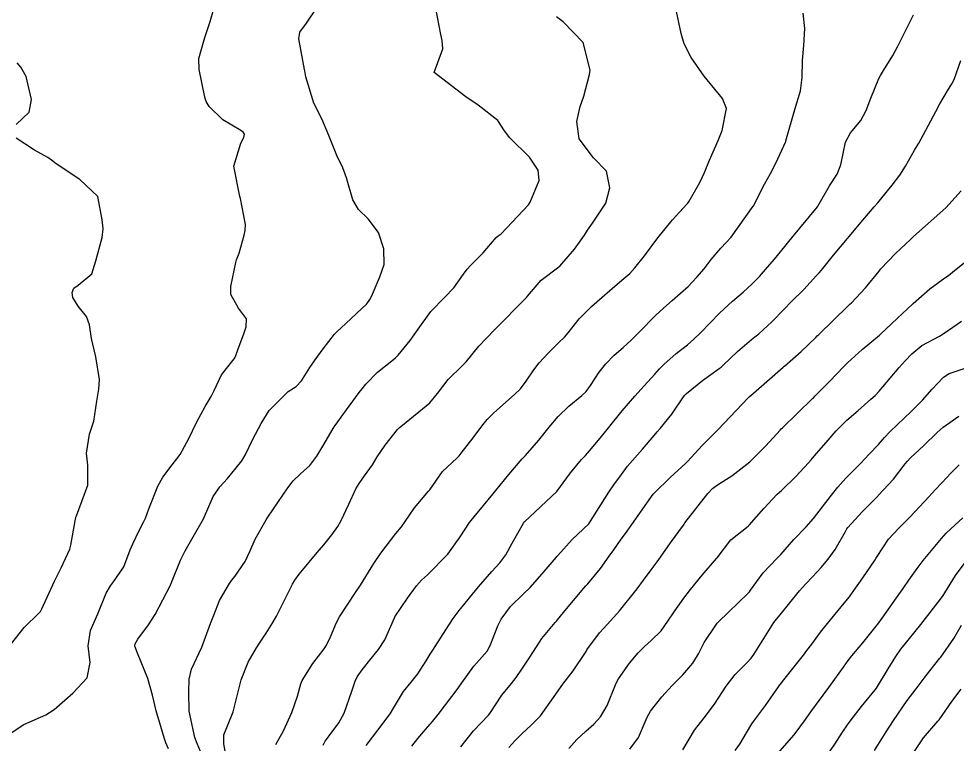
# Model space of a CAD drawing. Header units: metres. Extents: x 318500 to 325275, y 7408834 to 7428799.
# Drawn here: x 322863 to 322921.5, y 7421762.8 to 7421808 of the extents above; entities that cross this region are included whole.
import ezdxf

# ---------------------------------------------------------------- set-up
doc = ezdxf.new("R2010")
doc.units = ezdxf.units.M
doc.header["$MEASUREMENT"] = 0
for name, color, linetype in [('Curvas de Nivel 1m', 11, 'Continuous'), ('Curvas de Nivel 5m', 15, 'Continuous'), ('Vias Primárias', 230, 'Continuous')]:
    doc.layers.add(name, color=color, linetype=linetype)

msp = doc.modelspace()

# ---------------------------------------------------------------- linework, layer by layer
at = {"layer": 'Curvas de Nivel 1m', "flags": 128}
for points, elevation in [([(322862.316, 7421763.386), (322863.298, 7421764.028), (322864.332, 7421764.483), (322864.674, 7421764.646), (322865.188, 7421764.977), (322866.35, 7421765.979), (322867.236, 7421766.947), (322867.422, 7421767.896), (322867.299, 7421768.946), (322867.449, 7421769.9), (322867.901, 7421770.938), (322868.433, 7421772.215), (322868.688, 7421772.677), (322868.891, 7421772.925), (322869.518, 7421773.856), (322869.928, 7421774.915), (322870.084, 7421775.306), (322870.488, 7421776.121), (322870.757, 7421776.645), (322870.878, 7421776.904), (322871.084, 7421777.48), (322871.641, 7421778.893), (322871.958, 7421779.459), (322872.54, 7421780.225), (322872.836, 7421780.585), (322873.034, 7421780.873), (322873.574, 7421781.856), (322874.064, 7421782.858), (322874.59, 7421783.861), (322874.962, 7421784.481), (322875.147, 7421784.845), (322875.619, 7421785.836), (322876.395, 7421786.832), (322876.491, 7421786.973), (322876.638, 7421787.38), (322877.023, 7421788.456), (322877.154, 7421788.823), (322877.172, 7421789.33), (322876.672, 7421789.983), (322876.204, 7421790.835), (322876.191, 7421791.332), (322876.503, 7421792.832), (322876.553, 7421792.991), (322876.719, 7421793.421), (322877.033, 7421794.529), (322877.087, 7421794.825), (322877.115, 7421795.196), (322876.805, 7421796.829), (322876.762, 7421796.954), (322876.377, 7421798.836), (322876.812, 7421800.263), (322877.015, 7421800.629), (322877.04, 7421800.827), (322876.959, 7421800.966), (322876.822, 7421801.063), (322875.697, 7421801.721), (322874.836, 7421802.561), (322874.661, 7421802.862), (322874.574, 7421803.133), (322874.215, 7421804.867), (322874.202, 7421805.542), (322874.571, 7421806.863), (322874.651, 7421807.105), (322874.905, 7421807.86), (322875.135, 7421808.638)], 752), ([(322872.304, 7421762.51), (322872.135, 7421762.883), (322872.051, 7421763.147), (322871.55, 7421764.892), (322871.318, 7421765.864), (322871.031, 7421766.9), (322870.384, 7421768.478), (322870.21, 7421768.912), (322870.233, 7421769.071), (322870.397, 7421769.346), (322871.054, 7421770.257), (322871.482, 7421770.894), (322872.438, 7421772.711), (322872.507, 7421772.879), (322873.048, 7421774.284), (322873.34, 7421774.867), (322873.762, 7421775.58), (322874.5, 7421776.85), (322875.104, 7421778.254), (322875.52, 7421778.84), (322875.998, 7421779.365), (322876.538, 7421780.028), (322876.89, 7421780.48), (322877.095, 7421780.822), (322877.56, 7421781.82), (322878.096, 7421782.807), (322878.588, 7421783.608), (322879.762, 7421784.783), (322880.277, 7421785.103), (322880.61, 7421785.459), (322881.11, 7421786.278), (322881.445, 7421786.762), (322881.941, 7421787.457), (322882.654, 7421788.361), (322882.846, 7421788.558), (322883.06, 7421788.744), (322884.675, 7421790.26), (322884.866, 7421790.53), (322884.954, 7421790.717), (322885.476, 7421791.935), (322885.757, 7421792.71), (322885.74, 7421793.695), (322885.407, 7421794.713), (322884.748, 7421795.557), (322884.162, 7421796.137), (322883.8, 7421796.734), (322883.404, 7421798.117), (322883.17, 7421798.744), (322882.801, 7421799.496), (322882.302, 7421800.758), (322881.864, 7421801.798), (322881.372, 7421802.772), (322880.864, 7421804.401), (322880.804, 7421804.781), (322880.793, 7421804.859), (322880.433, 7421806.785), (322880.49, 7421807.19), (322880.904, 7421807.746), (322881.588, 7421808.77)], 753), ([(322874.302, 7421762.341), (322874.094, 7421762.853), (322873.953, 7421763.218), (322873.601, 7421764.861), (322873.569, 7421766.079), (322873.602, 7421766.861), (322873.739, 7421767.49), (322874.39, 7421768.85), (322874.932, 7421770.325), (322875.13, 7421770.843), (322875.497, 7421771.772), (322876.105, 7421772.833), (322876.254, 7421773.021), (322876.447, 7421773.264), (322877.087, 7421774.194), (322877.385, 7421774.816), (322877.705, 7421775.588), (322878.388, 7421776.802), (322878.502, 7421776.964), (322879.741, 7421778.782), (322880.073, 7421779.23), (322880.533, 7421779.664), (322881.123, 7421780.183), (322881.558, 7421780.76), (322881.922, 7421781.394), (322882.576, 7421782.491), (322882.68, 7421782.647), (322882.752, 7421782.747), (322883.173, 7421783.328), (322884.203, 7421784.726), (322884.372, 7421784.955), (322884.608, 7421785.254), (322885.336, 7421785.997), (322886.221, 7421786.704), (322886.454, 7421786.881), (322886.635, 7421787.062), (322887.363, 7421787.976), (322887.869, 7421788.682), (322888.671, 7421789.779), (322889.508, 7421790.658), (322890.087, 7421791.251), (322890.702, 7421792.102), (322890.925, 7421792.42), (322891.132, 7421792.636), (322891.915, 7421793.435), (322892.737, 7421794.389), (322892.861, 7421794.495), (322893.035, 7421794.616), (322894.758, 7421796.433), (322894.859, 7421796.589), (322895.411, 7421797.95), (322895.347, 7421798.582), (322894.802, 7421799.401), (322893.595, 7421800.608), (322893.26, 7421801.05), (322892.831, 7421801.682), (322891.608, 7421802.632), (322890.848, 7421803.158), (322888.87, 7421804.67), (322889.403, 7421806.152), (322889.359, 7421806.663), (322889.28, 7421807.041), (322888.973, 7421808.669)], 754), ([(322879.01, 7421762.789), (322879.468, 7421763.638), (322879.994, 7421764.775), (322880.35, 7421765.793), (322880.562, 7421766.564), (322880.646, 7421766.767), (322881.307, 7421767.83), (322882.014, 7421768.754), (322882.165, 7421768.98), (322882.401, 7421769.489), (322882.773, 7421770.386), (322882.965, 7421770.742), (322883.974, 7421772.265), (322884.27, 7421772.723), (322884.444, 7421772.995), (322885.1, 7421774.071), (322885.545, 7421774.704), (322886.489, 7421775.931), (322886.827, 7421776.355), (322887.051, 7421776.684), (322887.647, 7421777.54), (322888.519, 7421778.574), (322888.589, 7421778.669), (322889.397, 7421779.797), (322890.272, 7421780.644), (322890.417, 7421780.777), (322890.554, 7421780.938), (322891.295, 7421781.907), (322891.842, 7421782.627), (322892.172, 7421783.036), (322892.588, 7421783.458), (322893.867, 7421784.601), (322894.241, 7421784.96), (322894.613, 7421785.438), (322895.074, 7421786.132), (322895.415, 7421786.578), (322895.998, 7421787.212), (322896.649, 7421787.836), (322897.013, 7421788.198), (322897.302, 7421788.554), (322897.9, 7421789.316), (322898.675, 7421790.088), (322899.179, 7421790.533), (322899.983, 7421791.228), (322900.7, 7421791.832), (322901.059, 7421792.151), (322901.386, 7421792.5), (322901.97, 7421793.243), (322902.737, 7421794.288), (322902.823, 7421794.394), (322902.89, 7421794.478), (322903.733, 7421795.487), (322904.615, 7421796.461), (322904.683, 7421796.539), (322904.763, 7421796.653), (322905.421, 7421797.81), (322905.716, 7421798.446), (322906.027, 7421799.216), (322906.565, 7421800.434), (322906.826, 7421801.063), (322907.098, 7421802.426), (322906.849, 7421803.052), (322905.696, 7421804.448), (322904.887, 7421805.606), (322904.46, 7421806.464), (322904.268, 7421807.105), (322903.972, 7421808.469)], 756), ([(322881.949, 7421762.754), (322882.077, 7421762.989), (322882.319, 7421763.322), (322882.927, 7421764.145), (322883.259, 7421764.736), (322883.742, 7421766.117), (322883.935, 7421766.726), (322884.074, 7421767.015), (322884.371, 7421767.443), (322884.943, 7421768.151), (322885.402, 7421768.705), (322885.784, 7421769.314), (322886.391, 7421770.69), (322886.421, 7421770.744), (322887.207, 7421771.908), (322887.766, 7421772.677), (322888.088, 7421773.031), (322888.45, 7421773.356), (322889.729, 7421774.651), (322890.486, 7421775.737), (322891.074, 7421776.631), (322892.518, 7421778.397), (322892.711, 7421778.617), (322893.528, 7421779.612), (322894.36, 7421780.593), (322894.447, 7421780.696), (322894.553, 7421780.809), (322895.39, 7421781.755), (322896.035, 7421782.568), (322896.587, 7421783.226), (322897.272, 7421783.875), (322898.082, 7421784.545), (322898.349, 7421784.797), (322898.609, 7421785.157), (322899.158, 7421785.995), (322899.574, 7421786.526), (322900.094, 7421787.063), (322900.645, 7421787.542), (322901.154, 7421788.001), (322901.646, 7421788.495), (322902.671, 7421789.53), (322903.161, 7421789.989), (322903.712, 7421790.47), (322904.227, 7421790.924), (322904.693, 7421791.346), (322905.244, 7421791.91), (322905.701, 7421792.445), (322906.14, 7421793.017), (322906.729, 7421793.723), (322907.078, 7421794.082), (322907.387, 7421794.42), (322908.759, 7421796.339), (322908.784, 7421796.376), (322908.794, 7421796.4), (322909.464, 7421797.709), (322909.835, 7421798.39), (322910.16, 7421799.026), (322910.779, 7421800.38), (322910.789, 7421800.411), (322910.822, 7421800.571), (322911.346, 7421802.372), (322911.695, 7421803.53), (322911.799, 7421804.366), (322911.822, 7421805.43), (322911.905, 7421806.365), (322911.962, 7421807.416), (322911.865, 7421808.366)], 757), ([(322884.634, 7421762.715), (322885.355, 7421763.674), (322886.126, 7421764.693), (322886.344, 7421765.043), (322886.957, 7421766.081), (322887.437, 7421766.679), (322887.856, 7421767.187), (322888.38, 7421768.006), (322888.629, 7421768.424), (322888.785, 7421768.664), (322889.418, 7421769.641), (322890.06, 7421770.645), (322890.425, 7421771.141), (322891.631, 7421772.622), (322892.454, 7421773.574), (322892.958, 7421774.11), (322893.331, 7421774.601), (322893.733, 7421775.346), (322894.438, 7421776.591), (322894.501, 7421776.669), (322896.52, 7421778.56), (322897.372, 7421779.718), (322898.061, 7421780.545), (322898.296, 7421780.801), (322898.558, 7421781.097), (322899.22, 7421781.881), (322899.744, 7421782.523), (322900.591, 7421783.588), (322901.367, 7421784.499), (322901.965, 7421785.135), (322902.621, 7421785.871), (322902.906, 7421786.197), (322903.176, 7421786.475), (322903.945, 7421787.162), (322904.649, 7421787.71), (322905.059, 7421788.048), (322905.459, 7421788.448), (322906.673, 7421789.703), (322907.459, 7421790.418), (322908.118, 7421790.979), (322908.697, 7421791.506), (322909.143, 7421791.956), (322909.529, 7421792.392), (322910.071, 7421793.035), (322910.732, 7421793.834), (322910.974, 7421794.139), (322911.156, 7421794.374), (322912.76, 7421796.313), (322912.786, 7421796.35), (322913.506, 7421797.612), (322913.978, 7421798.332), (322914.207, 7421798.92), (322914.508, 7421800.325), (322914.826, 7421800.912), (322915.472, 7421801.675), (322915.8, 7421802.31), (322916.075, 7421803.085), (322916.581, 7421804.303), (322916.679, 7421804.495), (322916.877, 7421804.794), (322917.453, 7421805.73), (322917.74, 7421806.287), (322918.576, 7421807.934), (322918.739, 7421808.273)], 758), ([(322862.816, 7421801.426), (322863.628, 7421802.202), (322863.778, 7421803.001), (322863.444, 7421804.422), (322863.108, 7421805.008), (322862.873, 7421805.271)], 751), ([(322887.475, 7421762.678), (322887.841, 7421763.151), (322888.326, 7421763.712), (322888.773, 7421764.224), (322889.12, 7421764.658), (322890.357, 7421766.3), (322890.6, 7421766.636), (322891.337, 7421767.664), (322892.162, 7421768.613), (322892.257, 7421768.747), (322892.397, 7421769.067), (322892.838, 7421770.181), (322893.042, 7421770.604), (322893.632, 7421771.394), (322894.436, 7421772.181), (322894.843, 7421772.584), (322895.593, 7421773.433), (322896.468, 7421774.445), (322896.523, 7421774.506), (322896.571, 7421774.559), (322897.474, 7421775.561), (322898.5, 7421776.54), (322899.753, 7421778.521), (322900.072, 7421778.972), (322900.536, 7421779.61), (322900.916, 7421780.133), (322901.222, 7421780.5), (322901.847, 7421781.204), (322902.573, 7421782.045), (322902.776, 7421782.279), (322902.953, 7421782.476), (322903.682, 7421783.376), (322904.416, 7421784.462), (322904.495, 7421784.568), (322904.603, 7421784.669), (322905.594, 7421785.467), (322906.627, 7421786.224), (322906.747, 7421786.31), (322906.875, 7421786.426), (322907.772, 7421787.284), (322908.655, 7421788.037), (322908.856, 7421788.199), (322909.1, 7421788.396), (322909.923, 7421789.132), (322910.675, 7421789.918), (322911.115, 7421790.373), (322911.9, 7421791.154), (322912.705, 7421792.02), (322912.865, 7421792.19), (322913.002, 7421792.346), (322913.767, 7421793.292), (322914.622, 7421794.322), (322914.741, 7421794.464), (322915.586, 7421795.478), (322916.293, 7421796.305), (322916.511, 7421796.555), (322916.769, 7421796.869), (322917.422, 7421797.649), (322917.898, 7421798.283), (322918.237, 7421798.84), (322918.813, 7421799.832), (322918.983, 7421800.102), (322919.079, 7421800.266), (322919.366, 7421800.802), (322920.129, 7421802.251), (322920.378, 7421802.716), (322920.859, 7421803.532), (322921.136, 7421803.967), (322921.272, 7421804.236), (322921.688, 7421805.432)], 759), ([(322862.463, 7421769.009), (322863.323, 7421770.084), (322864.24, 7421770.992), (322864.329, 7421771.082), (322864.423, 7421771.245), (322865.214, 7421772.978), (322865.626, 7421773.799), (322866.156, 7421774.965), (322866.227, 7421775.21), (322866.496, 7421776.724), (322866.532, 7421776.927), (322866.544, 7421776.959), (322866.585, 7421777.043), (322867.278, 7421778.949), (322867.282, 7421780.206), (322867.205, 7421780.95), (322867.393, 7421782.122), (322867.648, 7421782.944), (322867.845, 7421784.194), (322867.96, 7421784.94), (322868.006, 7421785.542), (322867.782, 7421786.943), (322867.505, 7421788.09), (322867.381, 7421788.949), (322867.191, 7421789.477), (322866.672, 7421790.111), (322866.352, 7421790.642), (322866.311, 7421790.966), (322866.42, 7421791.228), (322866.687, 7421791.417), (322867.523, 7421792.123), (322867.782, 7421792.944), (322868.17, 7421794.384), (322868.239, 7421794.937), (322868.177, 7421795.5), (322867.91, 7421796.943), (322866.776, 7421798.012), (322865.304, 7421798.982), (322865.021, 7421799.216), (322864.794, 7421799.382), (322863.959, 7421799.837), (322862.806, 7421800.579)], 751), ([(322893.522, 7421762.598), (322893.897, 7421763.014), (322894.323, 7421763.45), (322894.922, 7421763.99), (322895.506, 7421764.573), (322896.352, 7421765.787), (322896.887, 7421766.552), (322897.534, 7421767.382), (322898.296, 7421768.531), (322898.335, 7421768.586), (322898.392, 7421768.68), (322899.176, 7421769.755), (322899.87, 7421770.516), (322900.426, 7421771.119), (322901.524, 7421772.494), (322901.915, 7421773.021), (322902.459, 7421773.758), (322902.766, 7421774.177), (322902.974, 7421774.475), (322903.593, 7421775.359), (322904.4, 7421776.461), (322904.444, 7421776.517), (322904.501, 7421776.596), (322905.917, 7421778.439), (322906.212, 7421778.747), (322906.528, 7421778.978), (322907.419, 7421779.535), (322908.55, 7421780.4), (322909.546, 7421781.409), (322910.432, 7421782.381), (322910.503, 7421782.458), (322910.582, 7421782.535), (322912.45, 7421784.352), (322912.526, 7421784.426), (322912.602, 7421784.498), (322913.527, 7421785.426), (322914.39, 7421786.324), (322914.508, 7421786.446), (322914.634, 7421786.569), (322915.55, 7421787.408), (322916.618, 7421788.3), (322916.641, 7421788.32), (322916.66, 7421788.338), (322917.742, 7421789.355), (322918.68, 7421790.237), (322918.717, 7421790.269), (322919.754, 7421791.194), (322920.705, 7421791.88), (322920.916, 7421792.028), (322921.18, 7421792.235), (322922.022, 7421792.925)], 761), ([(322897.252, 7421762.546), (322897.754, 7421763.103), (322898.326, 7421763.627), (322898.811, 7421764.047), (322899.242, 7421764.521), (322899.648, 7421765.216), (322900.167, 7421766.512), (322900.228, 7421766.646), (322900.365, 7421766.875), (322901.033, 7421767.847), (322901.576, 7421768.492), (322901.983, 7421768.9), (322902.402, 7421769.275), (322903.01, 7421769.875), (322903.441, 7421770.47), (322903.826, 7421771.066), (322904.435, 7421771.915), (322904.843, 7421772.454), (322905.563, 7421773.333), (322906.469, 7421774.386), (322906.491, 7421774.408), (322906.504, 7421774.429), (322907.366, 7421775.537), (322908.441, 7421776.401), (322908.501, 7421776.458), (322909.411, 7421777.491), (322910.254, 7421778.383), (322910.392, 7421778.512), (322910.524, 7421778.629), (322911.413, 7421779.49), (322912.209, 7421780.355), (322912.369, 7421780.537), (322912.556, 7421780.754), (322913.292, 7421781.616), (322913.915, 7421782.33), (322914.587, 7421783.003), (322915.29, 7421783.616), (322916.094, 7421784.305), (322916.357, 7421784.549), (322916.608, 7421784.82), (322917.294, 7421785.616), (322917.845, 7421786.282), (322918.215, 7421786.698), (322918.643, 7421787.148), (322919.261, 7421787.651), (322920.361, 7421788.244), (322920.662, 7421788.42), (322921.731, 7421789.168)], 762), ([(322901.07, 7421762.499), (322901.594, 7421763.218), (322902.139, 7421764.483), (322902.344, 7421764.874), (322903.06, 7421765.766), (322903.695, 7421766.467), (322904.026, 7421766.803), (322904.37, 7421767.132), (322904.984, 7421767.847), (322905.338, 7421768.446), (322905.702, 7421769.139), (322906.417, 7421770.229), (322906.506, 7421770.342), (322906.592, 7421770.427), (322908.438, 7421772.215), (322908.524, 7421772.314), (322908.584, 7421772.399), (322909.368, 7421773.479), (322910.233, 7421774.382), (322910.354, 7421774.498), (322910.474, 7421774.628), (322911.291, 7421775.565), (322912.054, 7421776.357), (322912.505, 7421776.865), (322913.636, 7421778.333), (322914.031, 7421778.824), (322914.536, 7421779.382), (322914.998, 7421779.861), (322915.434, 7421780.311), (322915.984, 7421780.88), (322916.568, 7421781.489), (322916.946, 7421781.923), (322917.285, 7421782.289), (322918.593, 7421783.539), (322919.309, 7421784.259), (322919.915, 7421784.946), (322920.622, 7421785.688), (322920.958, 7421785.904), (322921.892, 7421786.227)], 763), ([(322904.371, 7421762.449), (322905.101, 7421763.676), (322905.69, 7421764.44), (322906.349, 7421765.298), (322907.075, 7421766.419), (322907.626, 7421767.156), (322908.383, 7421767.906), (322908.622, 7421768.162), (322908.79, 7421768.396), (322909.41, 7421769.385), (322910.048, 7421770.384), (322910.205, 7421770.599), (322910.425, 7421770.877), (322911.648, 7421772.362), (322912.017, 7421772.786), (322912.453, 7421773.248), (322912.988, 7421773.816), (322913.431, 7421774.336), (322913.865, 7421774.944), (322914.496, 7421776.058), (322914.59, 7421776.228), (322914.653, 7421776.318), (322915.539, 7421777.281), (322916.52, 7421778.271), (322916.549, 7421778.3), (322917.496, 7421779.325), (322918.228, 7421780.275), (322918.371, 7421780.455), (322918.556, 7421780.653), (322919.394, 7421781.431), (322920.225, 7421782.245), (322920.583, 7421782.558), (322921.57, 7421783.251)], 764), ([(322910.411, 7421762.378), (322911.304, 7421763.386), (322912.011, 7421764.355), (322912.345, 7421764.824), (322913.471, 7421766.333), (322913.845, 7421766.851), (322914.379, 7421767.618), (322914.673, 7421768.03), (322914.898, 7421768.315), (322915.578, 7421769.133), (322916.418, 7421770.155), (322916.481, 7421770.238), (322916.525, 7421770.298), (322916.795, 7421770.666), (322917.937, 7421772.278), (322918.146, 7421772.573), (322918.451, 7421773.021), (322918.969, 7421773.756), (322919.357, 7421774.257), (322920.491, 7421775.636), (322920.777, 7421775.956), (322921.07, 7421776.234), (322921.824, 7421776.91)], 766), ([(322913.517, 7421762.332), (322913.84, 7421762.804), (322914.328, 7421763.551), (322914.639, 7421764.013), (322914.855, 7421764.315), (322915.506, 7421765.15), (322916.359, 7421766.202), (322916.431, 7421766.299), (322917.168, 7421767.498), (322917.65, 7421768.281), (322917.951, 7421768.723), (322918.405, 7421769.289), (322918.855, 7421769.822), (322919.201, 7421770.258), (322920.436, 7421771.842), (322920.603, 7421772.074), (322920.701, 7421772.237), (322921.37, 7421773.317), (322922.031, 7421774.224)], 767), ([(322916.312, 7421762.422), (322917.046, 7421763.573), (322917.489, 7421764.283), (322918.353, 7421765.527), (322918.903, 7421766.262), (322919.534, 7421767.091), (322920.389, 7421768.169), (322920.422, 7421768.207), (322920.445, 7421768.239), (322921.248, 7421769.391), (322921.746, 7421770.227)], 768), ([(322918.741, 7421762.264), (322919.367, 7421763.212), (322920.269, 7421764.241), (322920.341, 7421764.325), (322921.126, 7421765.459), (322921.71, 7421766.226)], 769)]:
    msp.add_lwpolyline(points, dxfattribs=dict(at, elevation=elevation))
at = {"layer": 'Curvas de Nivel 5m', "flags": 128}
for points, elevation in [([(322876.085, 7421761.03), (322875.766, 7421762.835), (322875.763, 7421763.391), (322876.34, 7421764.83), (322876.841, 7421766.823), (322877.276, 7421767.917), (322877.79, 7421768.809), (322878.032, 7421769.169), (322878.404, 7421769.734), (322878.814, 7421770.394), (322879.035, 7421770.791), (322879.641, 7421771.991), (322880.039, 7421772.776), (322880.189, 7421773.029), (322880.449, 7421773.395), (322881.068, 7421774.157), (322881.58, 7421774.759), (322881.99, 7421775.242), (322882.487, 7421775.862), (322882.862, 7421776.377), (322883.076, 7421776.741), (322883.544, 7421777.768), (322883.993, 7421778.728), (322884.186, 7421779.064), (322884.532, 7421779.533), (322885.026, 7421780.23), (322885.314, 7421780.709), (322885.806, 7421781.456), (322886.576, 7421782.42), (322886.715, 7421782.552), (322886.904, 7421782.687), (322888.594, 7421784.079), (322889.078, 7421784.663), (322889.734, 7421785.532), (322890.627, 7421786.421), (322890.745, 7421786.523), (322890.854, 7421786.638), (322891.655, 7421787.62), (322892.602, 7421788.621), (322892.633, 7421788.647), (322892.661, 7421788.677), (322894.569, 7421790.592), (322894.622, 7421790.649), (322894.682, 7421790.733), (322895.536, 7421791.739), (322896.649, 7421792.561), (322896.684, 7421792.587), (322896.711, 7421792.606), (322897.607, 7421793.671), (322898.238, 7421794.545), (322898.431, 7421794.855), (322898.747, 7421795.281), (322899.569, 7421796.528), (322899.817, 7421797.481), (322899.615, 7421798.528), (322898.802, 7421799.357), (322897.914, 7421800.549), (322897.757, 7421801.625), (322897.978, 7421802.549), (322898.188, 7421803.208), (322898.551, 7421804.543), (322898.591, 7421804.826), (322898.157, 7421806.547), (322896.913, 7421807.825), (322896.498, 7421808.149)], 755), ([(322890.534, 7421762.637), (322891.316, 7421763.634), (322892.255, 7421764.611), (322892.341, 7421764.718), (322893.092, 7421765.864), (322893.683, 7421766.597), (322893.989, 7421766.97), (322894.374, 7421767.537), (322894.795, 7421768.173), (322895.057, 7421768.58), (322895.579, 7421769.395), (322896.417, 7421770.39), (322896.493, 7421770.485), (322896.549, 7421770.558), (322897.115, 7421771.241), (322898.197, 7421772.542), (322898.313, 7421772.67), (322898.444, 7421772.812), (322899.236, 7421773.75), (322899.786, 7421774.52), (322900.064, 7421774.928), (322900.485, 7421775.532), (322900.902, 7421776.095), (322901.198, 7421776.5), (322902.519, 7421778.384), (322902.558, 7421778.441), (322902.593, 7421778.479), (322903.568, 7421779.436), (322904.548, 7421780.332), (322904.616, 7421780.392), (322904.683, 7421780.458), (322905.579, 7421781.431), (322906.58, 7421782.43), (322908.433, 7421784.403), (322908.522, 7421784.48), (322908.602, 7421784.54), (322909.601, 7421785.405), (322910.629, 7421786.304), (322910.668, 7421786.341), (322910.712, 7421786.379), (322911.733, 7421787.275), (322912.657, 7421788.166), (322912.75, 7421788.258), (322912.839, 7421788.347), (322914.678, 7421790.136), (322914.772, 7421790.226), (322914.871, 7421790.318), (322915.75, 7421791.254), (322916.607, 7421792.301), (322916.652, 7421792.359), (322916.712, 7421792.429), (322917.628, 7421793.385), (322918.549, 7421794.273), (322918.742, 7421794.445), (322920.76, 7421796.24), (322921.717, 7421797.29)], 760), ([(322907.62, 7421762.41), (322907.916, 7421762.807), (322908.327, 7421763.507), (322908.663, 7421764.069), (322908.891, 7421764.394), (322909.518, 7421765.218), (322910.327, 7421766.38), (322910.343, 7421766.397), (322910.361, 7421766.425), (322911.222, 7421767.522), (322911.88, 7421768.358), (322912.104, 7421768.645), (322912.4, 7421769.043), (322912.957, 7421769.797), (322913.389, 7421770.335), (322914.433, 7421771.598), (322914.752, 7421772.002), (322914.983, 7421772.315), (322915.593, 7421773.168), (322916.354, 7421774.301), (322916.395, 7421774.377), (322916.473, 7421774.508), (322917.19, 7421775.589), (322917.828, 7421776.28), (322918.507, 7421776.951), (322919.717, 7421778.252), (322920.105, 7421778.668), (322920.533, 7421779.122), (322921.075, 7421779.702), (322921.581, 7421780.23)], 765)]:
    msp.add_lwpolyline(points, dxfattribs=dict(at, elevation=elevation))
at = {"layer": 'Vias Primárias'}
for points in [[(323715.644, 7420145.548, 0), (323709.04, 7420132.939)], [(323831.088, 7420001.787, 0), (323833.844, 7420008.443, 0.220888)]]:
    msp.add_lwpolyline(points, format="xyb", dxfattribs=at)

doc.saveas('drawing.dxf')
